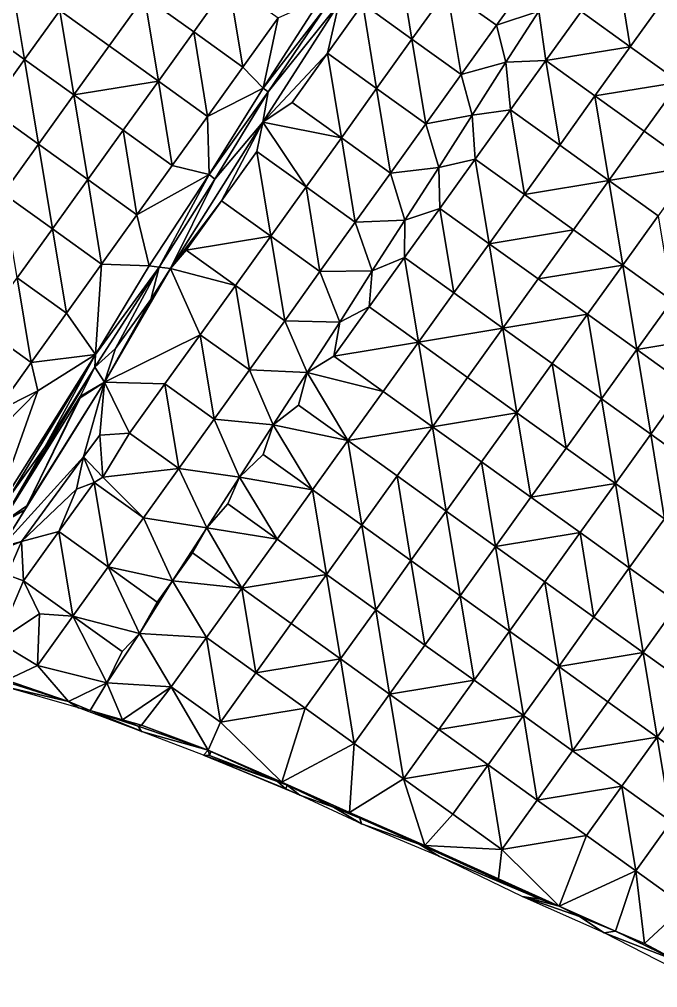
# Model space of a CAD drawing. Extents: x 452550 to 453808, y 451368 to 453069.
# Drawn here: x 452832 to 452937.3, y 452484.7 to 452644.5 of the extents above; entities that cross this region are included whole.
import ezdxf

# ---------------------------------------------------------------- set-up
doc = ezdxf.new("R2010")
doc.units = 0
doc.header["$LTSCALE"] = 0.35
doc.header["$MEASUREMENT"] = 0
doc.layers.add('Default', color=42, linetype='Continuous', lineweight=25)

msp = doc.modelspace()

# ---------------------------------------------------------------- linework, layer by layer
at = {"layer": 'Default', "color": 8, "linetype": 'Continuous', "lineweight": 25}
for points in [[(452896.78, 452641.23, 14.2), (452888.66, 452647.06, 14.19), (452894.48, 452655.19, 14.18)], [(452902.61, 452649.36, 14.16), (452896.78, 452641.23, 14.2), (452894.48, 452655.19, 14.18)], [(452932.82, 452640, 14.18), (452924.69, 452645.83, 14.14), (452930.52, 452653.95, 14.15)], [(452938.64, 452648.13, 14.14), (452932.82, 452640, 14.18), (452930.52, 452653.95, 14.15)], [(452832.84, 452637.87, 14.27), (452824.71, 452643.69, 14.27), (452830.54, 452651.82, 14.23)], [(452838.67, 452645.99, 14.21), (452832.84, 452637.87, 14.27), (452830.54, 452651.82, 14.23)], [(452860.75, 452642.46, 14.21), (452852.62, 452648.29, 14.23), (452866.57, 452650.59, 14.21)], [(452868.87, 452636.63, 14.24), (452860.75, 452642.46, 14.21), (452866.57, 452650.59, 14.21)], [(452874.7, 452644.76, 14.19), (452868.87, 452636.63, 14.24), (452866.57, 452650.59, 14.21)], [(452910.74, 452643.53, 14.15), (452902.61, 452649.36, 14.16), (452916.56, 452651.66, 14.14)], [(452910.74, 452643.53, 14.15), (452916.56, 452651.66, 14.14), (452917.72, 452645.86, 14.14)], [(452904.91, 452635.4, 14.18), (452896.78, 452641.23, 14.2), (452902.61, 452649.36, 14.16)], [(452910.74, 452643.53, 14.15), (452904.91, 452635.4, 14.18), (452902.61, 452649.36, 14.16)], [(452846.79, 452640.16, 14.23), (452838.67, 452645.99, 14.21), (452852.62, 452648.29, 14.23)], [(452854.92, 452634.34, 14.22), (452846.79, 452640.16, 14.23), (452852.62, 452648.29, 14.23)], [(452860.75, 452642.46, 14.21), (452854.92, 452634.34, 14.22), (452852.62, 452648.29, 14.23)], [(452874.7, 452644.76, 14.19), (452881.72, 452647.98, 14.32), (452872.24, 452633.16, 14.26)], [(452881.72, 452647.98, 14.32), (452882.45, 452646.41, 14.03), (452872.24, 452633.16, 14.26)], [(452940.94, 452634.17, 14.11), (452932.82, 452640, 14.18), (452938.64, 452648.13, 14.14)], [(452840.96, 452632.04, 14.24), (452832.84, 452637.87, 14.27), (452838.67, 452645.99, 14.21)], [(452846.79, 452640.16, 14.23), (452840.96, 452632.04, 14.24), (452838.67, 452645.99, 14.21)], [(452872.19, 452627.52, 14.19), (452873.05, 452632.55, 14.12), (452884.7, 452647.1, 14.17)], [(452882.83, 452638.93, 14.21), (452872.19, 452627.52, 14.19), (452884.7, 452647.1, 14.17)], [(452882.45, 452646.41, 14.03), (452873.05, 452632.55, 14.12), (452872.24, 452633.16, 14.26)], [(452873.05, 452632.55, 14.12), (452882.45, 452646.41, 14.03), (452884.7, 452647.1, 14.17)], [(452888.66, 452647.06, 14.19), (452882.83, 452638.93, 14.21), (452884.7, 452647.1, 14.17)], [(452890.95, 452633.1, 14.2), (452882.83, 452638.93, 14.21), (452888.66, 452647.06, 14.19)], [(452896.78, 452641.23, 14.2), (452890.95, 452633.1, 14.2), (452888.66, 452647.06, 14.19)], [(452910.74, 452643.53, 14.15), (452917.72, 452645.86, 14.14), (452912.29, 452637.44, 14.15)], [(452917.72, 452645.86, 14.14), (452918.86, 452637.7, 14.14), (452912.29, 452637.44, 14.15)], [(452924.69, 452645.83, 14.14), (452918.86, 452637.7, 14.14), (452917.72, 452645.86, 14.14)], [(452932.82, 452640, 14.18), (452918.86, 452637.7, 14.14), (452924.69, 452645.83, 14.14)], [(452868.87, 452636.63, 14.24), (452874.7, 452644.76, 14.19), (452872.24, 452633.16, 14.26)], [(452832.84, 452637.87, 14.27), (452827.01, 452629.74, 14.27), (452824.71, 452643.69, 14.27)], [(452863.05, 452628.51, 14.24), (452854.92, 452634.34, 14.22), (452860.75, 452642.46, 14.21)], [(452868.87, 452636.63, 14.24), (452863.05, 452628.51, 14.24), (452860.75, 452642.46, 14.21)], [(452904.91, 452635.4, 14.18), (452910.74, 452643.53, 14.15), (452912.29, 452637.44, 14.15)], [(452899.08, 452627.28, 14.2), (452890.95, 452633.1, 14.2), (452896.78, 452641.23, 14.2)], [(452904.91, 452635.4, 14.18), (452899.08, 452627.28, 14.2), (452896.78, 452641.23, 14.2)], [(452854.92, 452634.34, 14.22), (452840.96, 452632.04, 14.24), (452846.79, 452640.16, 14.23)], [(452926.99, 452631.87, 14.2), (452918.86, 452637.7, 14.14), (452932.82, 452640, 14.18)], [(452940.94, 452634.17, 14.11), (452926.99, 452631.87, 14.2), (452932.82, 452640, 14.18)], [(452835.14, 452623.91, 14.23), (452827.01, 452629.74, 14.27), (452832.84, 452637.87, 14.27)], [(452840.96, 452632.04, 14.24), (452835.14, 452623.91, 14.23), (452832.84, 452637.87, 14.27)], [(452882.83, 452638.93, 14.21), (452877, 452630.81, 14.22), (452872.19, 452627.52, 14.19)], [(452885.13, 452624.98, 14.2), (452877, 452630.81, 14.22), (452882.83, 452638.93, 14.21)], [(452890.95, 452633.1, 14.2), (452885.13, 452624.98, 14.2), (452882.83, 452638.93, 14.21)], [(452918.86, 452637.7, 14.14), (452913.03, 452629.58, 14.14), (452912.29, 452637.44, 14.15)], [(452921.16, 452623.75, 14.19), (452913.03, 452629.58, 14.14), (452918.86, 452637.7, 14.14)], [(452926.99, 452631.87, 14.2), (452921.16, 452623.75, 14.19), (452918.86, 452637.7, 14.14)], [(452863.05, 452628.51, 14.24), (452868.87, 452636.63, 14.24), (452872.24, 452633.16, 14.26)], [(452904.91, 452635.4, 14.18), (452912.29, 452637.44, 14.15), (452906.74, 452628.72, 14.19)], [(452912.29, 452637.44, 14.15), (452913.03, 452629.58, 14.14), (452906.74, 452628.72, 14.19)], [(452849.09, 452626.21, 14.23), (452840.96, 452632.04, 14.24), (452854.92, 452634.34, 14.22)], [(452857.22, 452620.38, 14.21), (452849.09, 452626.21, 14.23), (452854.92, 452634.34, 14.22)], [(452863.05, 452628.51, 14.24), (452857.22, 452620.38, 14.21), (452854.92, 452634.34, 14.22)], [(452899.08, 452627.28, 14.2), (452904.91, 452635.4, 14.18), (452906.74, 452628.72, 14.19)], [(452863.05, 452628.51, 14.24), (452872.24, 452633.16, 14.26), (452863.31, 452618.93, 14.24)], [(452872.24, 452633.16, 14.26), (452873.05, 452632.55, 14.12), (452863.31, 452618.93, 14.24)], [(452893.25, 452619.15, 14.2), (452885.13, 452624.98, 14.2), (452890.95, 452633.1, 14.2)], [(452899.08, 452627.28, 14.2), (452893.25, 452619.15, 14.2), (452890.95, 452633.1, 14.2)], [(452935.11, 452626.05, 14.13), (452926.99, 452631.87, 14.2), (452940.94, 452634.17, 14.11)], [(452943.24, 452620.22, 14.13), (452935.11, 452626.05, 14.13), (452940.94, 452634.17, 14.11)], [(452843.26, 452618.08, 14.22), (452835.14, 452623.91, 14.23), (452840.96, 452632.04, 14.24)], [(452849.09, 452626.21, 14.23), (452843.26, 452618.08, 14.22), (452840.96, 452632.04, 14.24)], [(452873.05, 452632.55, 14.12), (452864.22, 452618.12, 14.06), (452863.31, 452618.93, 14.24)], [(452873.05, 452632.55, 14.12), (452872.19, 452627.52, 14.19), (452864.22, 452618.12, 14.06)], [(452929.29, 452617.92, 14.18), (452921.16, 452623.75, 14.19), (452926.99, 452631.87, 14.2)], [(452935.11, 452626.05, 14.13), (452929.29, 452617.92, 14.18), (452926.99, 452631.87, 14.2)], [(452835.14, 452623.91, 14.23), (452829.31, 452615.79, 14.26), (452827.01, 452629.74, 14.27)], [(452877, 452630.81, 14.22), (452885.13, 452624.98, 14.2), (452872.19, 452627.52, 14.19)], [(452913.03, 452629.58, 14.14), (452907.21, 452621.45, 14.13), (452906.74, 452628.72, 14.19)], [(452915.33, 452615.62, 14.18), (452907.21, 452621.45, 14.13), (452913.03, 452629.58, 14.14)], [(452921.16, 452623.75, 14.19), (452915.33, 452615.62, 14.18), (452913.03, 452629.58, 14.14)], [(452857.22, 452620.38, 14.21), (452863.05, 452628.51, 14.24), (452863.31, 452618.93, 14.24)], [(452899.08, 452627.28, 14.2), (452906.74, 452628.72, 14.19), (452901.2, 452620.07, 14.2)], [(452906.74, 452628.72, 14.19), (452907.21, 452621.45, 14.13), (452901.2, 452620.07, 14.2)], [(452865.34, 452614.55, 14.2), (452856.9, 452603.42, 14.17), (452872.19, 452627.52, 14.19)], [(452856.9, 452603.42, 14.17), (452864.22, 452618.12, 14.06), (452872.19, 452627.52, 14.19)], [(452872.19, 452627.52, 14.19), (452871.17, 452622.68, 14.22), (452865.34, 452614.55, 14.2)], [(452879.3, 452616.85, 14.2), (452871.17, 452622.68, 14.22), (452872.19, 452627.52, 14.19)], [(452885.13, 452624.98, 14.2), (452879.3, 452616.85, 14.2), (452872.19, 452627.52, 14.19)], [(452893.25, 452619.15, 14.2), (452899.08, 452627.28, 14.2), (452901.2, 452620.07, 14.2)], [(452851.39, 452612.26, 14.21), (452843.26, 452618.08, 14.22), (452849.09, 452626.21, 14.23)], [(452857.22, 452620.38, 14.21), (452851.39, 452612.26, 14.21), (452849.09, 452626.21, 14.23)], [(452887.42, 452611.02, 14.19), (452879.3, 452616.85, 14.2), (452885.13, 452624.98, 14.2)], [(452893.25, 452619.15, 14.2), (452887.42, 452611.02, 14.19), (452885.13, 452624.98, 14.2)], [(452943.24, 452620.22, 14.13), (452929.29, 452617.92, 14.18), (452935.11, 452626.05, 14.13)], [(452837.44, 452609.96, 14.24), (452829.31, 452615.79, 14.26), (452835.14, 452623.91, 14.23)], [(452843.26, 452618.08, 14.22), (452837.44, 452609.96, 14.24), (452835.14, 452623.91, 14.23)], [(452929.29, 452617.92, 14.18), (452915.33, 452615.62, 14.18), (452921.16, 452623.75, 14.19)], [(452873.47, 452608.73, 14.19), (452865.34, 452614.55, 14.2), (452871.17, 452622.68, 14.22)], [(452879.3, 452616.85, 14.2), (452873.47, 452608.73, 14.19), (452871.17, 452622.68, 14.22)], [(452851.39, 452612.26, 14.21), (452857.22, 452620.38, 14.21), (452863.31, 452618.93, 14.24)], [(452893.25, 452619.15, 14.2), (452901.2, 452620.07, 14.2), (452895.61, 452611.38, 14.21)], [(452901.2, 452620.07, 14.2), (452901.38, 452613.32, 14.17), (452895.61, 452611.38, 14.21)], [(452907.21, 452621.45, 14.13), (452901.38, 452613.32, 14.17), (452901.2, 452620.07, 14.2)], [(452909.5, 452607.49, 14.18), (452901.38, 452613.32, 14.17), (452907.21, 452621.45, 14.13)], [(452915.33, 452615.62, 14.18), (452909.5, 452607.49, 14.18), (452907.21, 452621.45, 14.13)], [(452937.41, 452612.09, 14.14), (452929.29, 452617.92, 14.18), (452943.24, 452620.22, 14.13)], [(452851.39, 452612.26, 14.21), (452863.31, 452618.93, 14.24), (452853.41, 452603.81, 14.27)], [(452863.31, 452618.93, 14.24), (452855.03, 452603.59, 14.04), (452853.41, 452603.81, 14.27)], [(452863.31, 452618.93, 14.24), (452864.22, 452618.12, 14.06), (452855.03, 452603.59, 14.04)], [(452887.42, 452611.02, 14.19), (452893.25, 452619.15, 14.2), (452895.61, 452611.38, 14.21)], [(452845.56, 452604.13, 14.2), (452837.44, 452609.96, 14.24), (452843.26, 452618.08, 14.22)], [(452851.39, 452612.26, 14.21), (452845.56, 452604.13, 14.2), (452843.26, 452618.08, 14.22)], [(452856.9, 452603.42, 14.17), (452855.03, 452603.59, 14.04), (452864.22, 452618.12, 14.06)], [(452881.6, 452602.9, 14.16), (452873.47, 452608.73, 14.19), (452879.3, 452616.85, 14.2)], [(452887.42, 452611.02, 14.19), (452881.6, 452602.9, 14.16), (452879.3, 452616.85, 14.2)], [(452923.46, 452609.79, 14.19), (452915.33, 452615.62, 14.18), (452929.29, 452617.92, 14.18)], [(452931.58, 452603.97, 14.14), (452923.46, 452609.79, 14.19), (452929.29, 452617.92, 14.18)], [(452937.41, 452612.09, 14.14), (452931.58, 452603.97, 14.14), (452929.29, 452617.92, 14.18)], [(452837.44, 452609.96, 14.24), (452831.61, 452601.83, 14.23), (452829.31, 452615.79, 14.26)], [(452923.46, 452609.79, 14.19), (452909.5, 452607.49, 14.18), (452915.33, 452615.62, 14.18)], [(452865.34, 452614.55, 14.2), (452859.52, 452606.43, 14.16), (452856.9, 452603.42, 14.17)], [(452873.47, 452608.73, 14.19), (452859.52, 452606.43, 14.16), (452865.34, 452614.55, 14.2)], [(452845.56, 452604.13, 14.2), (452851.39, 452612.26, 14.21), (452853.41, 452603.81, 14.27)], [(452901.38, 452613.32, 14.17), (452895.55, 452605.2, 14.18), (452895.61, 452611.38, 14.21)], [(452903.68, 452599.37, 14.19), (452895.55, 452605.2, 14.18), (452901.38, 452613.32, 14.17)], [(452909.5, 452607.49, 14.18), (452903.68, 452599.37, 14.19), (452901.38, 452613.32, 14.17)], [(452939.71, 452598.14, 14.18), (452931.58, 452603.97, 14.14), (452937.41, 452612.09, 14.14)], [(452881.6, 452602.9, 14.16), (452887.42, 452611.02, 14.19), (452890.23, 452603.03, 14.21)], [(452887.42, 452611.02, 14.19), (452895.61, 452611.38, 14.21), (452890.23, 452603.03, 14.21)], [(452895.61, 452611.38, 14.21), (452895.55, 452605.2, 14.18), (452890.23, 452603.03, 14.21)], [(452839.73, 452596, 14.19), (452831.61, 452601.83, 14.23), (452837.44, 452609.96, 14.24)], [(452845.56, 452604.13, 14.2), (452839.73, 452596, 14.19), (452837.44, 452609.96, 14.24)], [(452917.63, 452601.67, 14.21), (452909.5, 452607.49, 14.18), (452923.46, 452609.79, 14.19)], [(452931.58, 452603.97, 14.14), (452917.63, 452601.67, 14.21), (452923.46, 452609.79, 14.19)], [(452867.64, 452600.6, 14.2), (452859.52, 452606.43, 14.16), (452873.47, 452608.73, 14.19)], [(452875.77, 452594.77, 14.19), (452867.64, 452600.6, 14.2), (452873.47, 452608.73, 14.19)], [(452881.6, 452602.9, 14.16), (452875.77, 452594.77, 14.19), (452873.47, 452608.73, 14.19)], [(452911.8, 452593.54, 14.21), (452903.68, 452599.37, 14.19), (452909.5, 452607.49, 14.18)], [(452917.63, 452601.67, 14.21), (452911.8, 452593.54, 14.21), (452909.5, 452607.49, 14.18)], [(452859.52, 452606.43, 14.16), (452867.64, 452600.6, 14.2), (452856.9, 452603.42, 14.17)], [(452844.54, 452589.19, 14.23), (452839.73, 452596, 14.19), (452845.56, 452604.13, 14.2)], [(452844.54, 452589.19, 14.23), (452845.56, 452604.13, 14.2), (452853.41, 452603.81, 14.27)], [(452897.85, 452591.24, 14.18), (452889.72, 452597.07, 14.17), (452895.55, 452605.2, 14.18)], [(452895.55, 452605.2, 14.18), (452889.72, 452597.07, 14.17), (452890.23, 452603.03, 14.21)], [(452903.68, 452599.37, 14.19), (452897.85, 452591.24, 14.18), (452895.55, 452605.2, 14.18)], [(452925.76, 452595.84, 14.14), (452917.63, 452601.67, 14.21), (452931.58, 452603.97, 14.14)], [(452933.88, 452590.01, 14.17), (452925.76, 452595.84, 14.14), (452931.58, 452603.97, 14.14)], [(452939.71, 452598.14, 14.18), (452933.88, 452590.01, 14.17), (452931.58, 452603.97, 14.14)], [(452844.54, 452589.19, 14.23), (452855.03, 452603.59, 14.04), (452844.46, 452587.11, 14.06)], [(452855.03, 452603.59, 14.04), (452847.86, 452590.18, 14.13), (452844.46, 452587.11, 14.06)], [(452844.54, 452589.19, 14.23), (452853.41, 452603.81, 14.27), (452855.03, 452603.59, 14.04)], [(452846.01, 452584.62, 14.27), (452853.69, 452598.3, 14.15), (452856.9, 452603.42, 14.17)], [(452861.81, 452592.47, 14.24), (452846.01, 452584.62, 14.27), (452856.9, 452603.42, 14.17)], [(452855.03, 452603.59, 14.04), (452853.69, 452598.3, 14.15), (452847.86, 452590.18, 14.13)], [(452853.69, 452598.3, 14.15), (452855.03, 452603.59, 14.04), (452856.9, 452603.42, 14.17)], [(452867.64, 452600.6, 14.2), (452861.81, 452592.47, 14.24), (452856.9, 452603.42, 14.17)], [(452875.77, 452594.77, 14.19), (452881.6, 452602.9, 14.16), (452884.86, 452594.55, 14.14)], [(452881.6, 452602.9, 14.16), (452890.23, 452603.03, 14.21), (452884.86, 452594.55, 14.14)], [(452890.23, 452603.03, 14.21), (452889.72, 452597.07, 14.17), (452884.86, 452594.55, 14.14)], [(452833.91, 452587.88, 14.23), (452825.78, 452593.71, 14.26), (452831.61, 452601.83, 14.23)], [(452839.73, 452596, 14.19), (452833.91, 452587.88, 14.23), (452831.61, 452601.83, 14.23)], [(452925.76, 452595.84, 14.14), (452911.8, 452593.54, 14.21), (452917.63, 452601.67, 14.21)], [(452869.94, 452586.65, 14.26), (452861.81, 452592.47, 14.24), (452867.64, 452600.6, 14.2)], [(452875.77, 452594.77, 14.19), (452869.94, 452586.65, 14.26), (452867.64, 452600.6, 14.2)], [(452911.8, 452593.54, 14.21), (452897.85, 452591.24, 14.18), (452903.68, 452599.37, 14.19)], [(452846.01, 452584.62, 14.27), (452847.86, 452590.18, 14.13), (452853.69, 452598.3, 14.15)], [(452947.84, 452592.31, 14.17), (452933.88, 452590.01, 14.17), (452939.71, 452598.14, 14.18)], [(452833.91, 452587.88, 14.23), (452839.73, 452596, 14.19), (452844.54, 452589.19, 14.23)], [(452897.85, 452591.24, 14.18), (452883.89, 452588.94, 14.17), (452889.72, 452597.07, 14.17)], [(452889.72, 452597.07, 14.17), (452883.89, 452588.94, 14.17), (452884.86, 452594.55, 14.14)], [(452869.94, 452586.65, 14.26), (452875.77, 452594.77, 14.19), (452879.47, 452586.25, 14.19)], [(452875.77, 452594.77, 14.19), (452884.86, 452594.55, 14.14), (452879.47, 452586.25, 14.19)], [(452884.86, 452594.55, 14.14), (452883.89, 452588.94, 14.17), (452879.47, 452586.25, 14.19)], [(452919.93, 452587.71, 14.15), (452911.8, 452593.54, 14.21), (452925.76, 452595.84, 14.14)], [(452928.05, 452581.89, 14.19), (452919.93, 452587.71, 14.15), (452925.76, 452595.84, 14.14)], [(452933.88, 452590.01, 14.17), (452928.05, 452581.89, 14.19), (452925.76, 452595.84, 14.14)], [(452833.91, 452587.88, 14.23), (452828.08, 452579.75, 14.19), (452825.78, 452593.71, 14.26)], [(452905.97, 452585.41, 14.21), (452897.85, 452591.24, 14.18), (452911.8, 452593.54, 14.21)], [(452914.1, 452579.59, 14.15), (452905.97, 452585.41, 14.21), (452911.8, 452593.54, 14.21)], [(452919.93, 452587.71, 14.15), (452914.1, 452579.59, 14.15), (452911.8, 452593.54, 14.21)], [(452861.81, 452592.47, 14.24), (452855.99, 452584.35, 14.25), (452846.01, 452584.62, 14.27)], [(452864.11, 452578.52, 14.28), (452855.99, 452584.35, 14.25), (452861.81, 452592.47, 14.24)], [(452869.94, 452586.65, 14.26), (452864.11, 452578.52, 14.28), (452861.81, 452592.47, 14.24)], [(452892.02, 452583.12, 14.19), (452883.89, 452588.94, 14.17), (452897.85, 452591.24, 14.18)], [(452900.15, 452577.29, 14.21), (452892.02, 452583.12, 14.19), (452897.85, 452591.24, 14.18)], [(452905.97, 452585.41, 14.21), (452900.15, 452577.29, 14.21), (452897.85, 452591.24, 14.18)], [(452942.01, 452584.18, 14.19), (452933.88, 452590.01, 14.17), (452947.84, 452592.31, 14.17)], [(452844.46, 452587.11, 14.06), (452847.86, 452590.18, 14.13), (452846.01, 452584.62, 14.27)], [(452936.18, 452576.06, 14.2), (452928.05, 452581.89, 14.19), (452933.88, 452590.01, 14.17)], [(452942.01, 452584.18, 14.19), (452936.18, 452576.06, 14.2), (452933.88, 452590.01, 14.17)], [(452835.05, 452583.18, 14.21), (452844.54, 452589.19, 14.23), (452827.58, 452562.33, 14.27)], [(452844.54, 452589.19, 14.23), (452830.38, 452565.8, 14.2), (452827.58, 452562.33, 14.27)], [(452844.54, 452589.19, 14.23), (452836.2, 452573.92, 14.13), (452830.38, 452565.8, 14.2)], [(452835.05, 452583.18, 14.21), (452833.91, 452587.88, 14.23), (452844.54, 452589.19, 14.23)], [(452844.54, 452589.19, 14.23), (452844.46, 452587.11, 14.06), (452836.2, 452573.92, 14.13)], [(452883.89, 452588.94, 14.17), (452892.02, 452583.12, 14.19), (452879.47, 452586.25, 14.19)], [(452828.08, 452579.75, 14.19), (452833.91, 452587.88, 14.23), (452835.05, 452583.18, 14.21)], [(452844.46, 452587.11, 14.06), (452842.01, 452582.29, 14.03), (452828.97, 452561.29, 14.02)], [(452836.2, 452573.92, 14.13), (452844.46, 452587.11, 14.06), (452828.97, 452561.29, 14.02)], [(452844.46, 452587.11, 14.06), (452846.01, 452584.62, 14.27), (452842.01, 452582.29, 14.03)], [(452864.11, 452578.52, 14.28), (452869.94, 452586.65, 14.26), (452873.87, 452577.6, 14.15)], [(452869.94, 452586.65, 14.26), (452879.47, 452586.25, 14.19), (452873.87, 452577.6, 14.15)], [(452922.23, 452573.76, 14.18), (452914.1, 452579.59, 14.15), (452919.93, 452587.71, 14.15)], [(452928.05, 452581.89, 14.19), (452922.23, 452573.76, 14.18), (452919.93, 452587.71, 14.15)], [(452879.47, 452586.25, 14.19), (452878.07, 452580.82, 14.21), (452873.87, 452577.6, 14.15)], [(452886.19, 452574.99, 14.23), (452878.07, 452580.82, 14.21), (452879.47, 452586.25, 14.19)], [(452892.02, 452583.12, 14.19), (452886.19, 452574.99, 14.23), (452879.47, 452586.25, 14.19)], [(452914.1, 452579.59, 14.15), (452900.15, 452577.29, 14.21), (452905.97, 452585.41, 14.21)], [(452842.57, 452572.33, 14.17), (452829.08, 452557.48, 14.18), (452846.01, 452584.62, 14.27)], [(452829.08, 452557.48, 14.18), (452832.86, 452563.57, 14.15), (452846.01, 452584.62, 14.27)], [(452832.86, 452563.57, 14.15), (452833.22, 452564.24, 14.14), (452846.01, 452584.62, 14.27)], [(452833.22, 452564.24, 14.14), (452842.03, 452582.05, 14.11), (452846.01, 452584.62, 14.27)], [(452846.01, 452584.62, 14.27), (452842.03, 452582.05, 14.11), (452842.01, 452582.29, 14.03)], [(452846.01, 452584.62, 14.27), (452845.25, 452575.9, 14.2), (452842.57, 452572.33, 14.17)], [(452846.01, 452584.62, 14.27), (452850.16, 452576.22, 14.25), (452845.25, 452575.9, 14.2)], [(452855.99, 452584.35, 14.25), (452850.16, 452576.22, 14.25), (452846.01, 452584.62, 14.27)], [(452858.28, 452570.39, 14.28), (452850.16, 452576.22, 14.25), (452855.99, 452584.35, 14.25)], [(452864.11, 452578.52, 14.28), (452858.28, 452570.39, 14.28), (452855.99, 452584.35, 14.25)], [(452944.31, 452570.23, 14.18), (452936.18, 452576.06, 14.2), (452942.01, 452584.18, 14.19)], [(452827.58, 452562.33, 14.27), (452829.69, 452577.75, 14.14), (452835.05, 452583.18, 14.21)], [(452828.08, 452579.75, 14.19), (452835.05, 452583.18, 14.21), (452829.69, 452577.75, 14.14)], [(452842.01, 452582.29, 14.03), (452833.22, 452564.24, 14.14), (452828.97, 452561.29, 14.02)], [(452842.01, 452582.29, 14.03), (452842.03, 452582.05, 14.11), (452833.22, 452564.24, 14.14)], [(452900.15, 452577.29, 14.21), (452886.19, 452574.99, 14.23), (452892.02, 452583.12, 14.19)], [(452930.35, 452567.93, 14.21), (452922.23, 452573.76, 14.18), (452928.05, 452581.89, 14.19)], [(452936.18, 452576.06, 14.2), (452930.35, 452567.93, 14.21), (452928.05, 452581.89, 14.19)], [(452878.07, 452580.82, 14.21), (452886.19, 452574.99, 14.23), (452873.87, 452577.6, 14.15)], [(452858.28, 452570.39, 14.28), (452864.11, 452578.52, 14.28), (452868.32, 452568.93, 14.26)], [(452864.11, 452578.52, 14.28), (452873.87, 452577.6, 14.15), (452868.32, 452568.93, 14.26)], [(452908.27, 452571.46, 14.18), (452900.15, 452577.29, 14.21), (452914.1, 452579.59, 14.15)], [(452916.4, 452565.63, 14.21), (452908.27, 452571.46, 14.18), (452914.1, 452579.59, 14.15)], [(452922.23, 452573.76, 14.18), (452916.4, 452565.63, 14.21), (452914.1, 452579.59, 14.15)], [(452873.87, 452577.6, 14.15), (452872.24, 452572.69, 14.23), (452868.32, 452568.93, 14.26)], [(452880.36, 452566.86, 14.23), (452872.24, 452572.69, 14.23), (452873.87, 452577.6, 14.15)], [(452886.19, 452574.99, 14.23), (452880.36, 452566.86, 14.23), (452873.87, 452577.6, 14.15)], [(452894.32, 452569.16, 14.22), (452886.19, 452574.99, 14.23), (452900.15, 452577.29, 14.21)], [(452902.45, 452563.33, 14.17), (452894.32, 452569.16, 14.22), (452900.15, 452577.29, 14.21)], [(452908.27, 452571.46, 14.18), (452902.45, 452563.33, 14.17), (452900.15, 452577.29, 14.21)], [(452845.77, 452568.95, 14.24), (452842.57, 452572.33, 14.17), (452845.25, 452575.9, 14.2)], [(452850.16, 452576.22, 14.25), (452845.77, 452568.95, 14.24), (452845.25, 452575.9, 14.2)], [(452850.16, 452576.22, 14.25), (452858.28, 452570.39, 14.28), (452845.77, 452568.95, 14.24)], [(452938.48, 452562.1, 14.19), (452930.35, 452567.93, 14.21), (452936.18, 452576.06, 14.2)], [(452944.31, 452570.23, 14.18), (452938.48, 452562.1, 14.19), (452936.18, 452576.06, 14.2)], [(452828.97, 452561.29, 14.02), (452830.38, 452565.8, 14.2), (452836.2, 452573.92, 14.13)], [(452888.49, 452561.04, 14.23), (452880.36, 452566.86, 14.23), (452886.19, 452574.99, 14.23)], [(452894.32, 452569.16, 14.22), (452888.49, 452561.04, 14.23), (452886.19, 452574.99, 14.23)], [(452930.35, 452567.93, 14.21), (452916.4, 452565.63, 14.21), (452922.23, 452573.76, 14.18)], [(452842.57, 452572.33, 14.17), (452832.34, 452558.32, 14.2), (452829.08, 452557.48, 14.18)], [(452842.57, 452572.33, 14.17), (452841.41, 452566.99, 14.19), (452832.34, 452558.32, 14.2)], [(452842.57, 452572.33, 14.17), (452844.33, 452568.1, 14.24), (452841.41, 452566.99, 14.19)], [(452845.77, 452568.95, 14.24), (452844.33, 452568.1, 14.24), (452842.57, 452572.33, 14.17)], [(452872.24, 452572.69, 14.23), (452880.36, 452566.86, 14.23), (452868.32, 452568.93, 14.26)], [(452910.57, 452557.51, 14.22), (452902.45, 452563.33, 14.17), (452908.27, 452571.46, 14.18)], [(452916.4, 452565.63, 14.21), (452910.57, 452557.51, 14.22), (452908.27, 452571.46, 14.18)], [(452852.46, 452562.27, 14.25), (452844.33, 452568.1, 14.24), (452845.77, 452568.95, 14.24)], [(452858.28, 452570.39, 14.28), (452852.46, 452562.27, 14.25), (452845.77, 452568.95, 14.24)], [(452852.46, 452562.27, 14.25), (452858.28, 452570.39, 14.28), (452862.91, 452560.58, 14.28)], [(452858.28, 452570.39, 14.28), (452868.32, 452568.93, 14.26), (452862.91, 452560.58, 14.28)], [(452868.32, 452568.93, 14.26), (452866.41, 452564.57, 14.23), (452862.91, 452560.58, 14.28)], [(452874.54, 452558.74, 14.27), (452866.41, 452564.57, 14.23), (452868.32, 452568.93, 14.26)], [(452880.36, 452566.86, 14.23), (452874.54, 452558.74, 14.27), (452868.32, 452568.93, 14.26)], [(452896.62, 452555.21, 14.16), (452888.49, 452561.04, 14.23), (452894.32, 452569.16, 14.22)], [(452902.45, 452563.33, 14.17), (452896.62, 452555.21, 14.16), (452894.32, 452569.16, 14.22)], [(452846.63, 452554.14, 14.23), (452838.5, 452559.97, 14.22), (452844.33, 452568.1, 14.24)], [(452844.33, 452568.1, 14.24), (452838.5, 452559.97, 14.22), (452841.41, 452566.99, 14.19)], [(452852.46, 452562.27, 14.25), (452846.63, 452554.14, 14.23), (452844.33, 452568.1, 14.24)], [(452924.53, 452559.8, 14.23), (452916.4, 452565.63, 14.21), (452930.35, 452567.93, 14.21)], [(452932.65, 452553.98, 14.2), (452924.53, 452559.8, 14.23), (452930.35, 452567.93, 14.21)], [(452938.48, 452562.1, 14.19), (452932.65, 452553.98, 14.2), (452930.35, 452567.93, 14.21)], [(452841.41, 452566.99, 14.19), (452838.5, 452559.97, 14.22), (452832.34, 452558.32, 14.2)], [(452882.66, 452552.91, 14.23), (452874.54, 452558.74, 14.27), (452880.36, 452566.86, 14.23)], [(452888.49, 452561.04, 14.23), (452882.66, 452552.91, 14.23), (452880.36, 452566.86, 14.23)], [(452924.53, 452559.8, 14.23), (452910.57, 452557.51, 14.22), (452916.4, 452565.63, 14.21)], [(452833.22, 452564.24, 14.14), (452832.86, 452563.57, 14.15), (452828.97, 452561.29, 14.02)], [(452866.41, 452564.57, 14.23), (452874.54, 452558.74, 14.27), (452862.91, 452560.58, 14.28)], [(452829.08, 452557.48, 14.18), (452828.97, 452561.29, 14.02), (452832.86, 452563.57, 14.15)], [(452904.74, 452549.38, 14.21), (452896.62, 452555.21, 14.16), (452902.45, 452563.33, 14.17)], [(452910.57, 452557.51, 14.22), (452904.74, 452549.38, 14.21), (452902.45, 452563.33, 14.17)], [(452846.63, 452554.14, 14.23), (452852.46, 452562.27, 14.25), (452857.28, 452551.85, 14.32)], [(452852.46, 452562.27, 14.25), (452862.91, 452560.58, 14.28), (452857.28, 452551.85, 14.32)], [(452890.79, 452547.08, 14.19), (452882.66, 452552.91, 14.23), (452888.49, 452561.04, 14.23)], [(452896.62, 452555.21, 14.16), (452890.79, 452547.08, 14.19), (452888.49, 452561.04, 14.23)], [(452940.78, 452548.15, 14.22), (452932.65, 452553.98, 14.2), (452938.48, 452562.1, 14.19)], [(452838.5, 452559.97, 14.22), (452832.67, 452551.84, 14.19), (452832.34, 452558.32, 14.2)], [(452840.8, 452546.01, 14.24), (452832.67, 452551.84, 14.19), (452838.5, 452559.97, 14.22)], [(452846.63, 452554.14, 14.23), (452840.8, 452546.01, 14.24), (452838.5, 452559.97, 14.22)], [(452862.91, 452560.58, 14.28), (452860.58, 452556.44, 14.27), (452857.28, 452551.85, 14.32)], [(452868.71, 452550.61, 14.3), (452860.58, 452556.44, 14.27), (452862.91, 452560.58, 14.28)], [(452874.54, 452558.74, 14.27), (452868.71, 452550.61, 14.3), (452862.91, 452560.58, 14.28)], [(452918.7, 452551.68, 14.24), (452910.57, 452557.51, 14.22), (452924.53, 452559.8, 14.23)], [(452926.82, 452545.85, 14.21), (452918.7, 452551.68, 14.24), (452924.53, 452559.8, 14.23)], [(452932.65, 452553.98, 14.2), (452926.82, 452545.85, 14.21), (452924.53, 452559.8, 14.23)], [(452829.98, 452552.81, 14.2), (452829.03, 452557.03, 14.2), (452832.34, 452558.32, 14.2)], [(452829.03, 452557.03, 14.2), (452829.08, 452557.48, 14.18), (452832.34, 452558.32, 14.2)], [(452832.67, 452551.84, 14.19), (452829.98, 452552.81, 14.2), (452832.34, 452558.32, 14.2)], [(452882.66, 452552.91, 14.23), (452868.71, 452550.61, 14.3), (452874.54, 452558.74, 14.27)], [(452860.58, 452556.44, 14.27), (452868.71, 452550.61, 14.3), (452857.28, 452551.85, 14.32)], [(452912.87, 452543.55, 14.25), (452904.74, 452549.38, 14.21), (452910.57, 452557.51, 14.22)], [(452918.7, 452551.68, 14.24), (452912.87, 452543.55, 14.25), (452910.57, 452557.51, 14.22)], [(452898.92, 452541.25, 14.25), (452890.79, 452547.08, 14.19), (452896.62, 452555.21, 14.16)], [(452904.74, 452549.38, 14.21), (452898.92, 452541.25, 14.25), (452896.62, 452555.21, 14.16)], [(452840.8, 452546.01, 14.24), (452846.63, 452554.14, 14.23), (452851.78, 452543.17, 14.35)], [(452854.75, 452548.31, 14.27), (452846.63, 452554.14, 14.23), (452857.28, 452551.85, 14.32)], [(452846.63, 452554.14, 14.23), (452854.75, 452548.31, 14.27), (452851.78, 452543.17, 14.35)], [(452876.84, 452544.78, 14.24), (452868.71, 452550.61, 14.3), (452882.66, 452552.91, 14.23)], [(452884.96, 452538.96, 14.23), (452876.84, 452544.78, 14.24), (452882.66, 452552.91, 14.23)], [(452890.79, 452547.08, 14.19), (452884.96, 452538.96, 14.23), (452882.66, 452552.91, 14.23)], [(452934.95, 452540.02, 14.21), (452926.82, 452545.85, 14.21), (452932.65, 452553.98, 14.2)], [(452940.78, 452548.15, 14.22), (452934.95, 452540.02, 14.21), (452932.65, 452553.98, 14.2)], [(452829.98, 452552.81, 14.2), (452832.67, 452551.84, 14.19), (452828.39, 452541.86, 14.12)], [(452832.67, 452551.84, 14.19), (452835.28, 452546.4, 14.23), (452828.39, 452541.86, 14.12)], [(452832.67, 452551.84, 14.19), (452840.8, 452546.01, 14.24), (452835.28, 452546.4, 14.23)], [(452857.28, 452551.85, 14.32), (452862.88, 452542.49, 14.28), (452851.78, 452543.17, 14.35)], [(452854.75, 452548.31, 14.27), (452857.28, 452551.85, 14.32), (452851.78, 452543.17, 14.35)], [(452868.71, 452550.61, 14.3), (452862.88, 452542.49, 14.28), (452857.28, 452551.85, 14.32)], [(452921, 452537.72, 14.2), (452912.87, 452543.55, 14.25), (452918.7, 452551.68, 14.24)], [(452926.82, 452545.85, 14.21), (452921, 452537.72, 14.2), (452918.7, 452551.68, 14.24)], [(452871.01, 452536.66, 14.23), (452862.88, 452542.49, 14.28), (452868.71, 452550.61, 14.3)], [(452876.84, 452544.78, 14.24), (452871.01, 452536.66, 14.23), (452868.71, 452550.61, 14.3)], [(452907.04, 452535.43, 14.22), (452898.92, 452541.25, 14.25), (452904.74, 452549.38, 14.21)], [(452912.87, 452543.55, 14.25), (452907.04, 452535.43, 14.22), (452904.74, 452549.38, 14.21)], [(452943.08, 452534.19, 14.15), (452934.95, 452540.02, 14.21), (452940.78, 452548.15, 14.22)], [(452893.09, 452533.13, 14.23), (452884.96, 452538.96, 14.23), (452890.79, 452547.08, 14.19)], [(452898.92, 452541.25, 14.25), (452893.09, 452533.13, 14.23), (452890.79, 452547.08, 14.19)], [(452834.97, 452537.89, 14.3), (452828.39, 452541.86, 14.12), (452835.28, 452546.4, 14.23)], [(452840.8, 452546.01, 14.24), (452834.97, 452537.89, 14.3), (452835.28, 452546.4, 14.23)], [(452834.97, 452537.89, 14.3), (452840.8, 452546.01, 14.24), (452846.41, 452535, 14.38)], [(452848.93, 452540.19, 14.26), (452840.8, 452546.01, 14.24), (452851.78, 452543.17, 14.35)], [(452840.8, 452546.01, 14.24), (452848.93, 452540.19, 14.26), (452846.41, 452535, 14.38)], [(452934.95, 452540.02, 14.21), (452921, 452537.72, 14.2), (452926.82, 452545.85, 14.21)], [(452884.96, 452538.96, 14.23), (452871.01, 452536.66, 14.23), (452876.84, 452544.78, 14.24)], [(452915.17, 452529.6, 14.24), (452907.04, 452535.43, 14.22), (452912.87, 452543.55, 14.25)], [(452921, 452537.72, 14.2), (452915.17, 452529.6, 14.24), (452912.87, 452543.55, 14.25)], [(452834.97, 452537.89, 14.3), (452829.85, 452535.44, 14.32), (452828.39, 452541.86, 14.12)], [(452851.78, 452543.17, 14.35), (452857.05, 452534.36, 14.27), (452846.41, 452535, 14.38)], [(452848.93, 452540.19, 14.26), (452851.78, 452543.17, 14.35), (452846.41, 452535, 14.38)], [(452862.88, 452542.49, 14.28), (452857.05, 452534.36, 14.27), (452851.78, 452543.17, 14.35)], [(452865.18, 452528.53, 14.31), (452857.05, 452534.36, 14.27), (452862.88, 452542.49, 14.28)], [(452871.01, 452536.66, 14.23), (452865.18, 452528.53, 14.31), (452862.88, 452542.49, 14.28)], [(452907.04, 452535.43, 14.22), (452893.09, 452533.13, 14.23), (452898.92, 452541.25, 14.25)], [(452879.13, 452530.83, 14.25), (452871.01, 452536.66, 14.23), (452884.96, 452538.96, 14.23)], [(452887.26, 452525, 14.19), (452879.13, 452530.83, 14.25), (452884.96, 452538.96, 14.23)], [(452893.09, 452533.13, 14.23), (452887.26, 452525, 14.19), (452884.96, 452538.96, 14.23)], [(452929.12, 452531.9, 14.21), (452921, 452537.72, 14.2), (452934.95, 452540.02, 14.21)], [(452937.25, 452526.07, 14.18), (452929.12, 452531.9, 14.21), (452934.95, 452540.02, 14.21)], [(452943.08, 452534.19, 14.15), (452937.25, 452526.07, 14.18), (452934.95, 452540.02, 14.21)], [(452834.97, 452537.89, 14.3), (452840.09, 452531.95, 14.35), (452829.85, 452535.44, 14.32)], [(452840.09, 452531.95, 14.35), (452834.97, 452537.89, 14.3), (452846.41, 452535, 14.38)], [(452923.29, 452523.77, 14.2), (452915.17, 452529.6, 14.24), (452921, 452537.72, 14.2)], [(452929.12, 452531.9, 14.21), (452923.29, 452523.77, 14.2), (452921, 452537.72, 14.2)], [(452840.09, 452531.95, 14.35), (452830.86, 452534.86, 14.28), (452829.85, 452535.44, 14.32)], [(452879.13, 452530.83, 14.25), (452865.18, 452528.53, 14.31), (452871.01, 452536.66, 14.23)], [(452901.21, 452527.3, 14.2), (452893.09, 452533.13, 14.23), (452907.04, 452535.43, 14.22)], [(452915.17, 452529.6, 14.24), (452901.21, 452527.3, 14.2), (452907.04, 452535.43, 14.22)], [(452840.09, 452531.95, 14.35), (452829.49, 452534.39, 14.24), (452830.86, 452534.86, 14.28)], [(452840.09, 452531.95, 14.35), (452841.72, 452530.91, 14.24), (452829.49, 452534.39, 14.24)], [(452846.41, 452535, 14.38), (452843.65, 452530.46, 14.29), (452840.09, 452531.95, 14.35)], [(452843.65, 452530.46, 14.29), (452846.41, 452535, 14.38), (452848.99, 452528.93, 14.37)], [(452846.41, 452535, 14.38), (452857.05, 452534.36, 14.27), (452848.99, 452528.93, 14.37)], [(452848.99, 452528.93, 14.37), (452857.05, 452534.36, 14.27), (452852.15, 452528.03, 14.4)], [(452857.05, 452534.36, 14.27), (452863.15, 452523.91, 14.4), (452852.15, 452528.03, 14.4)], [(452857.05, 452534.36, 14.27), (452865.18, 452528.53, 14.31), (452863.15, 452523.91, 14.4)], [(452945.37, 452520.24, 14.2), (452937.25, 452526.07, 14.18), (452943.08, 452534.19, 14.15)], [(452895.39, 452519.17, 14.22), (452887.26, 452525, 14.19), (452893.09, 452533.13, 14.23)], [(452901.21, 452527.3, 14.2), (452895.39, 452519.17, 14.22), (452893.09, 452533.13, 14.23)], [(452843.65, 452530.46, 14.29), (452841.72, 452530.91, 14.24), (452840.09, 452531.95, 14.35)], [(452843.65, 452530.46, 14.29), (452852.12, 452526.97, 14.35), (452841.72, 452530.91, 14.24)], [(452848.99, 452528.93, 14.37), (452851.6, 452527.88, 14.37), (452843.65, 452530.46, 14.29)], [(452851.6, 452527.88, 14.37), (452851.98, 452527.11, 14.43), (452843.65, 452530.46, 14.29)], [(452851.98, 452527.11, 14.43), (452852.12, 452526.97, 14.35), (452843.65, 452530.46, 14.29)], [(452865.18, 452528.53, 14.31), (452879.13, 452530.83, 14.25), (452875.28, 452518.64, 14.39)], [(452875.28, 452518.64, 14.39), (452879.13, 452530.83, 14.25), (452887.26, 452525, 14.19)], [(452937.25, 452526.07, 14.18), (452923.29, 452523.77, 14.2), (452929.12, 452531.9, 14.21)], [(452851.6, 452527.88, 14.37), (452848.99, 452528.93, 14.37), (452852.15, 452528.03, 14.4)], [(452909.34, 452521.47, 14.23), (452901.21, 452527.3, 14.2), (452915.17, 452529.6, 14.24)], [(452917.47, 452515.64, 14.18), (452909.34, 452521.47, 14.23), (452915.17, 452529.6, 14.24)], [(452923.29, 452523.77, 14.2), (452917.47, 452515.64, 14.18), (452915.17, 452529.6, 14.24)], [(452852.15, 452528.03, 14.4), (452863.15, 452523.91, 14.4), (452851.6, 452527.88, 14.37)], [(452852.12, 452526.97, 14.35), (452851.98, 452527.11, 14.43), (452851.6, 452527.88, 14.37)], [(452863.15, 452523.91, 14.4), (452852.12, 452526.97, 14.35), (452851.6, 452527.88, 14.37)], [(452865.18, 452528.53, 14.31), (452875.28, 452518.64, 14.39), (452863.15, 452523.91, 14.4)], [(452909.34, 452521.47, 14.23), (452895.39, 452519.17, 14.22), (452901.21, 452527.3, 14.2)], [(452863.15, 452523.91, 14.4), (452862.37, 452523.07, 14.35), (452852.12, 452526.97, 14.35)], [(452931.42, 452517.94, 14.18), (452923.29, 452523.77, 14.2), (452937.25, 452526.07, 14.18)], [(452939.55, 452512.11, 14.22), (452931.42, 452517.94, 14.18), (452937.25, 452526.07, 14.18)], [(452945.37, 452520.24, 14.2), (452939.55, 452512.11, 14.22), (452937.25, 452526.07, 14.18)], [(452887.26, 452525, 14.19), (452886.48, 452513.62, 14.34), (452875.28, 452518.64, 14.39)], [(452887.26, 452525, 14.19), (452895.39, 452519.17, 14.22), (452886.48, 452513.62, 14.34)], [(452862.37, 452523.07, 14.35), (452863.15, 452523.91, 14.4), (452863.34, 452523.03, 14.38)], [(452875.97, 452517.5, 14.4), (452878.28, 452516.45, 14.34), (452862.37, 452523.07, 14.35)], [(452862.37, 452523.07, 14.35), (452863.34, 452523.03, 14.38), (452874.58, 452518.71, 14.35)], [(452862.37, 452523.07, 14.35), (452874.58, 452518.71, 14.35), (452875.97, 452517.5, 14.4)], [(452875.28, 452518.64, 14.39), (452863.56, 452523.69, 14.43), (452863.15, 452523.91, 14.4)], [(452863.34, 452523.03, 14.38), (452863.15, 452523.91, 14.4), (452863.56, 452523.69, 14.43)], [(452863.34, 452523.03, 14.38), (452863.56, 452523.69, 14.43), (452874.58, 452518.71, 14.35)], [(452875.28, 452518.64, 14.39), (452874.58, 452518.71, 14.35), (452863.56, 452523.69, 14.43)], [(452931.42, 452517.94, 14.18), (452917.47, 452515.64, 14.18), (452923.29, 452523.77, 14.2)], [(452903.51, 452513.35, 14.21), (452895.39, 452519.17, 14.22), (452909.34, 452521.47, 14.23)], [(452911.64, 452507.52, 14.26), (452903.51, 452513.35, 14.21), (452909.34, 452521.47, 14.23)], [(452917.47, 452515.64, 14.18), (452911.64, 452507.52, 14.26), (452909.34, 452521.47, 14.23)], [(452874.58, 452518.71, 14.35), (452875.28, 452518.64, 14.39), (452876.18, 452518.12, 14.36)], [(452875.97, 452517.5, 14.4), (452874.58, 452518.71, 14.35), (452876.18, 452518.12, 14.36)], [(452886.48, 452513.62, 14.34), (452876.18, 452518.12, 14.36), (452875.28, 452518.64, 14.39)], [(452876.18, 452518.12, 14.36), (452878.28, 452516.45, 14.34), (452875.97, 452517.5, 14.4)], [(452886.48, 452513.62, 14.34), (452883.82, 452514.51, 14.3), (452876.18, 452518.12, 14.36)], [(452883.82, 452514.51, 14.3), (452878.28, 452516.45, 14.34), (452876.18, 452518.12, 14.36)], [(452895.39, 452519.17, 14.22), (452898.91, 452508.17, 14.33), (452886.48, 452513.62, 14.34)], [(452895.39, 452519.17, 14.22), (452903.51, 452513.35, 14.21), (452898.91, 452508.17, 14.33)], [(452925.59, 452509.82, 14.2), (452917.47, 452515.64, 14.18), (452931.42, 452517.94, 14.18)], [(452933.72, 452503.99, 14.23), (452925.59, 452509.82, 14.2), (452931.42, 452517.94, 14.18)], [(452939.55, 452512.11, 14.22), (452933.72, 452503.99, 14.23), (452931.42, 452517.94, 14.18)], [(452888.43, 452511.74, 14.21), (452878.28, 452516.45, 14.34), (452883.82, 452514.51, 14.3)], [(452883.82, 452514.51, 14.3), (452886.48, 452513.62, 14.34), (452888.17, 452512.66, 14.29)], [(452888.43, 452511.74, 14.21), (452883.82, 452514.51, 14.3), (452888.17, 452512.66, 14.29)], [(452925.59, 452509.82, 14.2), (452911.64, 452507.52, 14.26), (452917.47, 452515.64, 14.18)], [(452898.91, 452508.17, 14.33), (452888.17, 452512.66, 14.29), (452886.48, 452513.62, 14.34)], [(452898.91, 452508.17, 14.33), (452903.51, 452513.35, 14.21), (452911.64, 452507.52, 14.26)], [(452898.91, 452508.17, 14.33), (452897.95, 452508.36, 14.31), (452888.17, 452512.66, 14.29)], [(452897.95, 452508.36, 14.31), (452888.43, 452511.74, 14.21), (452888.17, 452512.66, 14.29)], [(452901.33, 452506.36, 14.37), (452888.43, 452511.74, 14.21), (452897.95, 452508.36, 14.31)], [(452941.84, 452498.16, 14.2), (452933.72, 452503.99, 14.23), (452939.55, 452512.11, 14.22)], [(452911.64, 452507.52, 14.26), (452925.59, 452509.82, 14.2), (452921.1, 452498.17, 14.29)], [(452921.1, 452498.17, 14.29), (452925.59, 452509.82, 14.2), (452933.72, 452503.99, 14.23)], [(452897.95, 452508.36, 14.31), (452898.91, 452508.17, 14.33), (452911.07, 452502.64, 14.31)], [(452897.95, 452508.36, 14.31), (452911.07, 452502.64, 14.31), (452917.92, 452499.33, 14.22)], [(452901.33, 452506.36, 14.37), (452897.95, 452508.36, 14.31), (452917.92, 452499.33, 14.22)], [(452911.64, 452507.52, 14.26), (452911.07, 452502.64, 14.31), (452898.91, 452508.17, 14.33)], [(452911.64, 452507.52, 14.26), (452921.1, 452498.17, 14.29), (452911.07, 452502.64, 14.31)], [(452917.92, 452499.33, 14.22), (452914.99, 452499.72, 14.17), (452901.33, 452506.36, 14.37)], [(452933.72, 452503.99, 14.23), (452930.39, 452494.03, 14.29), (452921.1, 452498.17, 14.29)], [(452930.39, 452494.03, 14.29), (452933.72, 452503.99, 14.23), (452935.17, 452491.97, 14.29)], [(452933.72, 452503.99, 14.23), (452941.84, 452498.16, 14.2), (452935.17, 452491.97, 14.29)], [(452921.1, 452498.17, 14.29), (452917.92, 452499.33, 14.22), (452911.07, 452502.64, 14.31)], [(452921.1, 452498.17, 14.29), (452914.99, 452499.72, 14.17), (452917.92, 452499.33, 14.22)], [(452928.49, 452493.77, 14.12), (452914.99, 452499.72, 14.17), (452924.43, 452496.44, 14.29)], [(452914.99, 452499.72, 14.17), (452921.1, 452498.17, 14.29), (452924.43, 452496.44, 14.29)], [(452930.39, 452494.03, 14.29), (452924.43, 452496.44, 14.29), (452921.1, 452498.17, 14.29)], [(452941.84, 452498.16, 14.2), (452940.72, 452489.04, 14.32), (452935.17, 452491.97, 14.29)], [(452930.39, 452494.03, 14.29), (452928.49, 452493.77, 14.12), (452924.43, 452496.44, 14.29)], [(452928.49, 452493.77, 14.12), (452930.39, 452494.03, 14.29), (452940.72, 452489.04, 14.32)], [(452940.72, 452489.04, 14.32), (452946.12, 452484.7, 14.37), (452928.49, 452493.77, 14.12)], [(452935.17, 452491.97, 14.29), (452940.72, 452489.04, 14.32), (452930.39, 452494.03, 14.29)]]:
    msp.add_3dface(points, dxfattribs=at)

doc.saveas('drawing.dxf')
